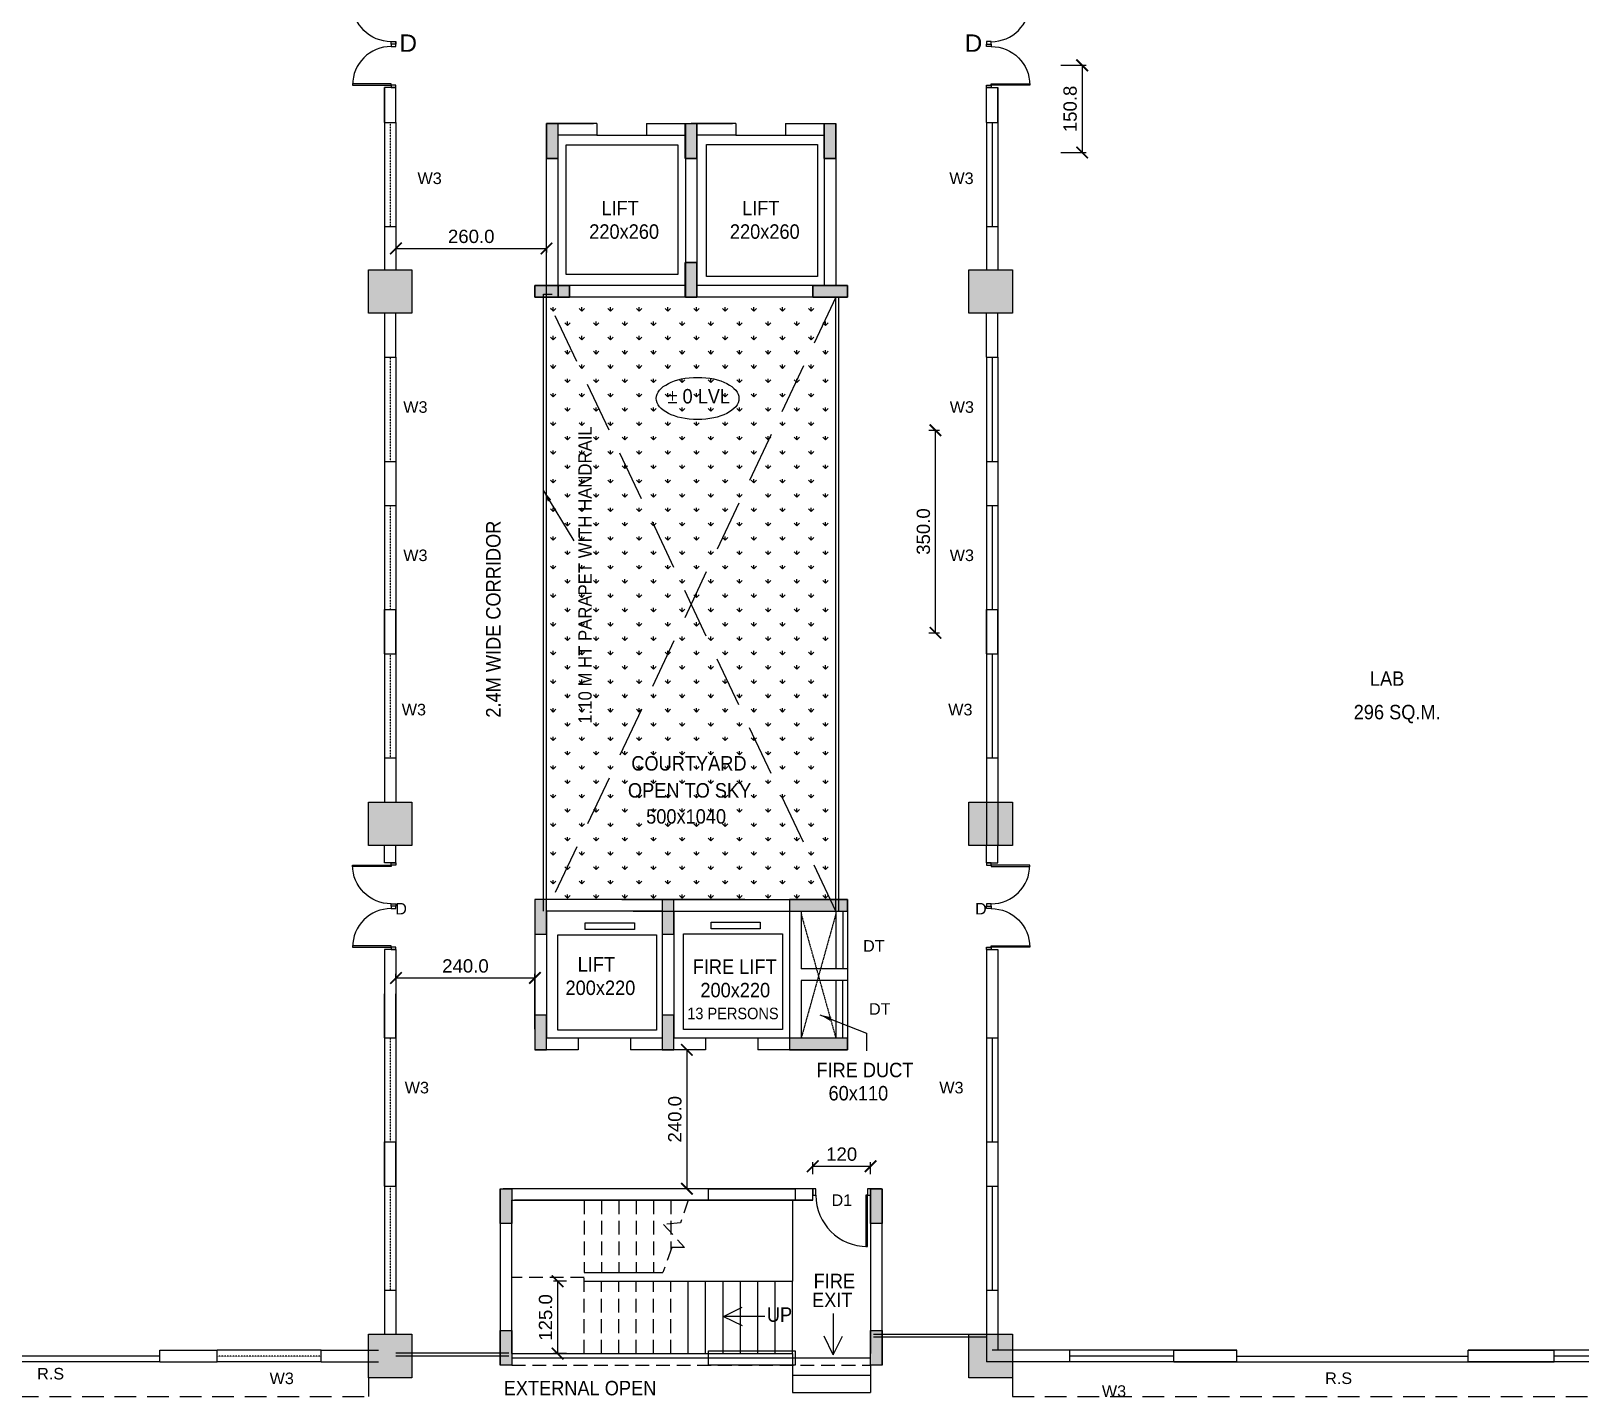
# Model space of a CAD drawing. Extents: x 53439 to 79867, y -144071 to -73305.
# Drawn here: x 58952 to 61628, y -128227 to -125866 of the extents above; entities that cross this region are included whole.
import ezdxf

# ---------------------------------------------------------------- set-up
doc = ezdxf.new("R2010")
doc.units = 0
doc.header["$LTSCALE"] = 0.1
doc.header["$MEASUREMENT"] = 0
doc.header["$PDMODE"] = 35
doc.header["$PDSIZE"] = -0.8
doc.linetypes.add('DASHED2', pattern=[0.375, 0.25, -0.125])
doc.linetypes.add('HIDDEN', pattern=[0.375, 0.25, -0.125])
doc.layers.get('0').update_dxf_attribs({"linetype": 'CONTINUOUS'})
doc.layers.get('DEFPOINTS').update_dxf_attribs({"linetype": 'CONTINUOUS'})
for name, color, linetype in [('COR_HA', 40, 'CONTINUOUS'), ('DOOR', 30, 'CONTINUOUS'), ('HAT', 253, 'CONTINUOUS'), ('LAYER4', 130, 'CONTINUOUS'), ('STAIR', 142, 'CONTINUOUS'), ('TEXT', 7, 'CONTINUOUS'), ('TEXT-3', 130, 'CONTINUOUS'), ('THIN', 4, 'CONTINUOUS'), ('THIN_HA', 253, 'CONTINUOUS'), ('WALL', 6, 'CONTINUOUS'), ('WIN', 102, 'CONTINUOUS')]:
    doc.layers.add(name, color=color, linetype=linetype)
doc.styles.add('1MM', font='arial.ttf')
doc.styles.add('DIM', font='arial.ttf', dxfattribs={"width": 0.7, "height": 1})
doc.styles.add('DUTCH', font='arial.ttf')
doc.dimstyles.new('KRI', dxfattribs={"dimtxt": 23, "dimasz": 20, "dimexe": 7, "dimexo": 0, "dimgap": 9, "dimtad": 1, "dimdec": 1, "dimzin": 1, "dimtxsty": '1MM', "dimblk": 'ARCHTICK', "dimcen": 0.5, "dimclrd": 252, "dimclre": 252, "dimclrt": 7, "dimaunit": 1, "dimadec": 8, "dimazin": 3, "dimtfac": 1, "dimtdec": 1, "dimtmove": 0, "dimatfit": 3})
pattern_1 = [(90, (-33523.066, -111229.082), (-24.7487373, 24.7487373), [6.5625, -42.934975]), (45, (-33523.066, -111229.08), (-24.748737, 24.748737), [6.5625, -28.4375]), (135, (-33523.066, -111229.08), (-24.748737, -24.748737), [6.5625, -28.4375])]

# ---------------------------------------------------------------- blocks, each defined once
blk = doc.blocks.new('COL')
at = {"layer": 'LAYER4', "linetype": 'CONTINUOUS', "ltscale": 0.1}
blk.add_hatch(color=256, dxfattribs=at).paths.add_polyline_path([(3474.816, -1756.199), (3474.816, -1755.999), (3475.416, -1755.999), (3475.416, -1756.199)])
blk.add_lwpolyline([(3474.816, -1756.199), (3474.816, -1755.999), (3475.416, -1755.999), (3475.416, -1756.199)], close=True, dxfattribs=at)
blk = doc.blocks.new('A$C764D24B9')
at = {"layer": 'DOOR'}
for points in [[(0.056, 0.111), (0.083, 0.111), (0.083, 1), (0.056, 1)], [(0, 0), (0.056, 0), (0.056, 0.111), (0, 0.111)], [(0.944, 0), (1, 0), (1, 0.111), (0.944, 0.111)]]:
    blk.add_lwpolyline(points, close=True, dxfattribs=at)
blk.add_arc((0.056, 0.111), 0.889, 0, 90, dxfattribs=at)
blk = doc.blocks.new('HHRH')
at = {"layer": 'THIN_HA', "linetype": 'CONTINUOUS', "ltscale": 0.1}
blk.add_hatch(color=2, dxfattribs=at).paths.add_polyline_path([(-6923.03, -1177.102), (-6922.28, -1177.102), (-6922.28, -1177.852), (-6923.03, -1177.852)])
at = {"layer": 'THIN_HA', "color": 2, "linetype": 'CONTINUOUS', "ltscale": 0.1}
blk.add_lwpolyline([(-6923.03, -1177.102), (-6922.28, -1177.102), (-6922.28, -1177.852), (-6923.03, -1177.852)], close=True, dxfattribs=at)
blk = doc.blocks.new('_ARCHTICK')
at = {"layer": 'WALL', "color": 0, "const_width": 0.15}
blk.add_lwpolyline([(-0.5, -0.5), (0.5, 0.5)], dxfattribs=at)
blk = doc.blocks.new('*D81')
at = {"layer": 'DEFPOINTS', "color": 0, "linetype": 'CONTINUOUS', "ltscale": 0.1}
for p in [(59876.8, -128027.4), (59861.5, -128152.4), (59876.8, -128152.4)]:
    blk.add_point(p, dxfattribs=at)
at = {"layer": 'WIN', "color": 252, "linetype": 'CONTINUOUS', "ltscale": 0.1}
for p, q in [((59876.8, -128027.4), (59854.5, -128027.4)), ((59861.5, -128027.4), (59861.5, -128152.4)), ((59876.8, -128152.4), (59854.5, -128152.4))]:
    blk.add_line(p, q, dxfattribs=at)
at = {"layer": 'WIN', "color": 252, "linetype": 'CONTINUOUS', "ltscale": 0.1, "xscale": 20, "yscale": 20, "zscale": 20}
for p, rotation in [((59861.5, -128027.4), 90), ((59861.5, -128152.4), 270)]:
    blk.add_blockref('_ARCHTICK', p, dxfattribs=dict(at, rotation=rotation))
at = {"layer": 'WIN', "color": 7, "linetype": 'CONTINUOUS', "ltscale": 0.1, "insert": (59840.8, -128089.9), "char_height": 23, "attachment_point": 5, "rotation": 90, "style": '1MM'}
blk.add_mtext('125.0', dxfattribs=at)
blk = doc.blocks.new('*D146')
at = {"layer": 'DEFPOINTS', "color": 0, "linetype": 'CONTINUOUS', "ltscale": 0.1}
for p in [(59822.3, -127503.2), (59582.3, -127506.8), (59822.3, -127515.4, 0)]:
    blk.add_point(p, dxfattribs=at)
at = {"layer": 'WALL', "color": 252, "linetype": 'CONTINUOUS', "ltscale": 0.1}
for p, q in [((59582.3, -127506.8), (59582.3, -127496.2)), ((59582.3, -127503.2), (59822.3, -127503.2)), ((59822.3, -127515.4), (59822.3, -127496.2))]:
    blk.add_line(p, q, dxfattribs=at)
at = {"layer": 'WALL', "color": 252, "linetype": 'CONTINUOUS', "ltscale": 0.1, "xscale": 20, "yscale": 20, "zscale": 20, "rotation": 180}
blk.add_blockref('_ARCHTICK', (59582.3, -127503.2), dxfattribs=at)
at = {"layer": 'WALL', "color": 252, "linetype": 'CONTINUOUS', "ltscale": 0.1, "xscale": 20, "yscale": 20, "zscale": 20}
blk.add_blockref('_ARCHTICK', (59822.3, -127503.2), dxfattribs=at)
at = {"layer": 'WALL', "color": 7, "linetype": 'CONTINUOUS', "ltscale": 0.1, "insert": (59702.3, -127482.5), "char_height": 23, "attachment_point": 5, "style": '1MM'}
blk.add_mtext('240.0', dxfattribs=at)
blk = doc.blocks.new('*D87')
at = {"layer": 'DEFPOINTS', "color": 0, "linetype": 'CONTINUOUS', "ltscale": 0.1}
for p in [(60503.1, -126556.6), (60514.4, -126556.6), (60503.1, -126906.6)]:
    blk.add_point(p, dxfattribs=at)
at = {"layer": 'HAT', "color": 252, "ltscale": 0.1}
for p, q in [((60503.1, -126556.6), (60521.4, -126556.6)), ((60514.4, -126906.6), (60514.4, -126556.6)), ((60503.1, -126906.6), (60521.4, -126906.6))]:
    blk.add_line(p, q, dxfattribs=at)
at = {"layer": 'HAT', "color": 252, "linetype": 'CONTINUOUS', "ltscale": 0.1, "xscale": 20, "yscale": 20, "zscale": 20}
for p, rotation in [((60514.4, -126556.6), 90), ((60514.4, -126906.6), 270)]:
    blk.add_blockref('_ARCHTICK', p, dxfattribs=dict(at, rotation=rotation))
at = {"layer": 'HAT', "color": 7, "linetype": 'CONTINUOUS', "ltscale": 0.1, "insert": (60493.6, -126731.6), "char_height": 23, "attachment_point": 5, "rotation": 90, "style": '1MM'}
blk.add_mtext('350.0', dxfattribs=at)
blk = doc.blocks.new('*D88')
at = {"layer": 'DEFPOINTS', "color": 0, "linetype": 'CONTINUOUS', "ltscale": 0.1}
for p in [(60730.8, -125925.8), (60730.8, -126076.6), (60767.9, -126076.6)]:
    blk.add_point(p, dxfattribs=at)
at = {"layer": 'HAT', "color": 252, "ltscale": 0.1}
for p, q in [((60730.8, -125925.8), (60774.9, -125925.8)), ((60767.9, -125925.8), (60767.9, -126076.6)), ((60730.8, -126076.6), (60774.9, -126076.6))]:
    blk.add_line(p, q, dxfattribs=at)
at = {"layer": 'HAT', "color": 252, "linetype": 'CONTINUOUS', "ltscale": 0.1, "xscale": 20, "yscale": 20, "zscale": 20}
for p, rotation in [((60767.9, -125925.8), 90), ((60767.9, -126076.6), 270)]:
    blk.add_blockref('_ARCHTICK', p, dxfattribs=dict(at, rotation=rotation))
at = {"layer": 'HAT', "color": 7, "linetype": 'CONTINUOUS', "ltscale": 0.1, "insert": (60747.1, -126001.2), "char_height": 23, "attachment_point": 5, "rotation": 90, "style": '1MM'}
blk.add_mtext('150.8', dxfattribs=at)
blk = doc.blocks.new('*D37')
at = {"layer": 'DEFPOINTS', "color": 0, "linetype": 'CONTINUOUS', "ltscale": 0.1}
for p in [(60302.3, -127842.2), (60402.3, -127828.5), (60402.3, -127842.2)]:
    blk.add_point(p, dxfattribs=at)
at = {"layer": 'HAT', "color": 252, "ltscale": 0.1}
for p, q in [((60302.3, -127842.2), (60302.3, -127821.5)), ((60402.3, -127842.2), (60402.3, -127821.5)), ((60302.3, -127828.5), (60402.3, -127828.5))]:
    blk.add_line(p, q, dxfattribs=at)
at = {"layer": 'HAT', "color": 252, "linetype": 'CONTINUOUS', "ltscale": 0.1, "xscale": 20, "yscale": 20, "zscale": 20, "rotation": 180}
blk.add_blockref('_ARCHTICK', (60302.3, -127828.5), dxfattribs=at)
at = {"layer": 'HAT', "color": 252, "linetype": 'CONTINUOUS', "ltscale": 0.1, "xscale": 20, "yscale": 20, "zscale": 20}
blk.add_blockref('_ARCHTICK', (60402.3, -127828.5), dxfattribs=at)
at = {"layer": 'HAT', "color": 7, "linetype": 'CONTINUOUS', "ltscale": 0.1, "insert": (60352.3, -127807.8), "char_height": 23, "attachment_point": 5, "style": '1MM'}
blk.add_mtext('120', dxfattribs=at)
blk = doc.blocks.new('*D93')
at = {"layer": 'DEFPOINTS', "color": 0, "linetype": 'CONTINUOUS', "ltscale": 0.1}
for p in [(59582.3, -126241.8, 0), (59842.3, -126241.8, 0), (59842.3, -126242.3)]:
    blk.add_point(p, dxfattribs=at)
at = {"layer": 'HAT', "color": 252, "ltscale": 0.1}
for p, q in [((59582.3, -126241.8), (59582.3, -126249.3)), ((59582.3, -126242.3), (59842.3, -126242.3)), ((59842.3, -126241.8), (59842.3, -126249.3))]:
    blk.add_line(p, q, dxfattribs=at)
at = {"layer": 'HAT', "color": 252, "linetype": 'CONTINUOUS', "ltscale": 0.1, "xscale": 20, "yscale": 20, "zscale": 20, "rotation": 180}
blk.add_blockref('_ARCHTICK', (59582.3, -126242.3), dxfattribs=at)
at = {"layer": 'HAT', "color": 252, "linetype": 'CONTINUOUS', "ltscale": 0.1, "xscale": 20, "yscale": 20, "zscale": 20}
blk.add_blockref('_ARCHTICK', (59842.3, -126242.3), dxfattribs=at)
at = {"layer": 'HAT', "color": 7, "linetype": 'CONTINUOUS', "ltscale": 0.1, "insert": (59712.3, -126221.6), "char_height": 23, "attachment_point": 5, "style": '1MM'}
blk.add_mtext('260.0', dxfattribs=at)
blk = doc.blocks.new('*D94')
at = {"layer": 'DEFPOINTS', "color": 0, "linetype": 'CONTINUOUS', "ltscale": 0.1}
for p in [(60090.5, -127627.4, 0), (60084.9, -127867.4), (60090.5, -127867.4)]:
    blk.add_point(p, dxfattribs=at)
at = {"layer": 'HAT', "color": 252, "ltscale": 0.1}
for p, q in [((60090.5, -127627.4), (60077.9, -127627.4)), ((60084.9, -127627.4), (60084.9, -127867.4)), ((60090.5, -127867.4), (60077.9, -127867.4))]:
    blk.add_line(p, q, dxfattribs=at)
at = {"layer": 'HAT', "color": 252, "linetype": 'CONTINUOUS', "ltscale": 0.1, "xscale": 20, "yscale": 20, "zscale": 20}
for p, rotation in [((60084.9, -127627.4), 90), ((60084.9, -127867.4), 270)]:
    blk.add_blockref('_ARCHTICK', p, dxfattribs=dict(at, rotation=rotation))
at = {"layer": 'HAT', "color": 7, "linetype": 'CONTINUOUS', "ltscale": 0.1, "insert": (60064.2, -127747.4), "char_height": 23, "attachment_point": 5, "rotation": 90, "style": '1MM'}
blk.add_mtext('240.0', dxfattribs=at)

msp = doc.modelspace()

# ---------------------------------------------------------------- hatches: boundary and pattern name
at = {"layer": 'HAT', "linetype": 'CONTINUOUS', "ltscale": 0.1}
h = msp.add_hatch(dxfattribs=at)
h.set_pattern_fill('GRASS', color=3, scale=35, style=0)
h.set_pattern_definition(pattern_1)
h.paths.add_polyline_path([(60092.31, -126857.03), (59842.31, -126326.62), (59842.31, -127367.45), (59851.74, -127367.45)])
h.paths.add_polyline_path([(59926.67, -127069.66), (59926.67, -126543.73), (59891.44, -126543.73), (59891.44, -127069.66)], flags=24)
h = msp.add_hatch(dxfattribs=at)
h.set_pattern_fill('GRASS', color=3, scale=35, style=0)
h.set_pattern_definition(pattern_1)
h.paths.add_polyline_path([(60342.31, -126326.62), (60092.31, -126857.03), (60332.89, -127367.45), (60342.31, -127367.45)])
h.paths.add_polyline_path([(60342.31, -126326.62), (60302.31, -126326.62), (59842.31, -126326.62), (60092.31, -126857.03)])
h.paths.add_polyline_path([(60045.02, -126517.04), (60165.91, -126517.04), (60165.91, -126478.75), (60045.02, -126478.75)], flags=24)
h = msp.add_hatch(dxfattribs=at)
h.set_pattern_fill('GRASS', color=3, scale=35, style=0)
h.set_pattern_definition(pattern_1)
h.paths.add_polyline_path([(60092.31, -126857.03), (59851.74, -127367.45), (60185.16, -127367.45), (60212.31, -127367.45), (60332.89, -127367.45)])
h.paths.add_polyline_path([(60008.16, -127243.25), (60159.01, -127243.25), (60159.01, -127204.95), (60008.16, -127204.95)], flags=24)
h.paths.add_polyline_path([(59982.43, -127151.62), (60194.44, -127151.62), (60194.44, -127112.82), (59982.43, -127112.82)], flags=24)
h.paths.add_polyline_path([(59976.58, -127198.33), (60202.6, -127198.33), (60202.6, -127159.53), (59976.58, -127159.53)], flags=24)
at = {"layer": 'LAYER4', "linetype": 'CONTINUOUS', "ltscale": 0.1}
for points in [[(60362.31, -127387.45), (60362.31, -127367.45), (60262.31, -127367.45), (60262.31, -127387.45)], [(60362.31, -127627.45), (60362.31, -127607.45), (60262.31, -127607.45), (60262.31, -127627.45)], [(59762.31, -127867.45), (59782.31, -127867.45), (59782.31, -127927.45), (59762.31, -127927.45)], [(59762.31, -128112.45), (59782.31, -128112.45), (59782.31, -128172.45), (59762.31, -128172.45)], [(60402.31, -128112.45), (60422.31, -128112.45), (60422.31, -128172.45), (60402.31, -128172.45)]]:
    msp.add_hatch(color=256, dxfattribs=at).paths.add_polyline_path(points)
at = {"layer": 'THIN_HA', "linetype": 'CONTINUOUS', "ltscale": 0.1}
for points in [[(59842.17, -126026.62), (59862.17, -126026.62), (59862.17, -126086.62), (59842.17, -126086.62)], [(60082.17, -126026.62), (60102.17, -126026.62), (60102.17, -126086.62), (60082.17, -126086.62)], [(60322.17, -126026.62), (60342.17, -126026.62), (60342.17, -126086.62), (60322.17, -126086.62)], [(60082.17, -126266.62), (60102.17, -126266.62), (60102.17, -126326.62), (60082.17, -126326.62)], [(59882.31, -126306.62), (59882.31, -126326.62), (59822.31, -126326.62), (59822.31, -126306.62)], [(60362.31, -126306.62), (60362.31, -126326.62), (60302.31, -126326.62), (60302.31, -126306.62)], [(59762.17, -127867.45), (59782.17, -127867.45), (59782.17, -127927.45), (59762.17, -127927.45)], [(60402.31, -127867.45), (60422.31, -127867.45), (60422.31, -127927.45), (60402.31, -127927.45)], [(59762.17, -128112.45), (59782.17, -128112.45), (59782.17, -128172.45), (59762.17, -128172.45)], [(60402.17, -128112.45), (60422.17, -128112.45), (60422.17, -128172.45), (60402.17, -128172.45)]]:
    msp.add_hatch(color=2, dxfattribs=at).paths.add_polyline_path(points)

# ---------------------------------------------------------------- linework, layer by layer
at = {"layer": 'COR_HA', "linetype": 'CONTINUOUS', "ltscale": 0.1}
for p, q in [((59929.3, -126046.62, 0), (60015.33, -126046.62, 0)), ((60169.3, -126046.62, 0), (60255.33, -126046.62, 0))]:
    msp.add_line(p, q, dxfattribs=at)
for points in [[(59876.32, -126063.05), (60069.2, -126063.05), (60069.2, -126287.35), (59876.32, -126287.35)], [(60118.67, -126062.46), (60310.85, -126062.46), (60310.85, -126291.05), (60118.67, -126291.05)]]:
    msp.add_lwpolyline(points, close=True, dxfattribs=at)
at = {"layer": 'DOOR', "linetype": 'HIDDEN', "ltscale": 1500}
for p, q in [((60572.31, -128119.12), (60542.31, -128119.12)), ((59534.81, -128194.12), (59534.81, -128226.62)), ((60647.31, -128194.12), (60647.31, -128226.62)), ((58252.31, -128226.62), (59534.81, -128226.62)), ((60647.31, -128226.62), (61932.31, -128226.62))]:
    msp.add_line(p, q, dxfattribs=at)
at = {"layer": 'HAT', "color": 5, "linetype": 'CONTINUOUS', "ltscale": 0.1, "elevation": 0}
for points in [[(59782.31, -127927.45), (59762.31, -127927.45), (59762.31, -127867.45), (59782.31, -127867.45)], [(60122.15, -127867.45), (60272.19, -127867.45), (60272.19, -127887.45), (60122.15, -127887.45)], [(59762.31, -128112.45), (59782.31, -128112.45), (59782.31, -128172.45), (59762.31, -128172.45)]]:
    msp.add_lwpolyline(points, close=True, dxfattribs=at)
at = {"layer": 'HAT', "color": 5, "linetype": 'CONTINUOUS', "ltscale": 0.1}
msp.add_lwpolyline([(60122.15, -128147.45), (60272.19, -128147.45), (60272.19, -128172.45), (60122.15, -128172.45)], close=True, dxfattribs=at)
at = {"layer": 'LAYER4', "linetype": 'CONTINUOUS', "ltscale": 0.1}
for p, q in [((59822.31, -126306.62), (59852.31, -126306.62)), ((60362.31, -126306.62, 0), (60321.63, -126306.62, 0)), ((60342.31, -126326.62, 0), (60321.63, -126326.62, 0)), ((60342.31, -127387.45), (60342.31, -126326.62)), ((60347.31, -127387.45), (60347.31, -126326.62)), ((60354.93, -127487.45), (60354.93, -127387.45, 0)), ((60353.52, -127507.45), (60353.52, -127607.45, 0)), ((60267.31, -128152.45), (60267.31, -128219.45)), ((60402.17, -128172.45), (60402.17, -128219.45)), ((60267.31, -128219.45), (60402.17, -128219.45))]:
    msp.add_line(p, q, dxfattribs=at)
at = {"layer": 'LAYER4', "color": 1, "linetype": 'HIDDEN', "ltscale": 3500}
for p, q in [((60342.31, -126326.62), (59842.31, -127387.45)), ((60342.31, -127387.45), (59842.31, -126326.62, 0))]:
    msp.add_line(p, q, dxfattribs=at)
at = {"layer": 'LAYER4', "color": 1, "linetype": 'HIDDEN', "ltscale": 35}
for p, q in [((60342.31, -127392.45, 0), (60282.31, -127607.45, 0)), ((60282.31, -127392.45, 0), (60342.31, -127607.45))]:
    msp.add_line(p, q, dxfattribs=at)
at = {"layer": 'LAYER4', "linetype": 'CONTINUOUS', "ltscale": 0.1, "elevation": 0}
for points in [[(59837.31, -127387.45), (59837.31, -126321.62), (59852.31, -126321.62)], [(59842.31, -127387.45), (59842.31, -126326.62), (59852.31, -126326.62)], [(60331.63, -126326.62), (60321.63, -126326.62)], [(60602.31, -128119.12), (60407.31, -128119.12)], [(60602.31, -128124.12), (60407.31, -128124.12)]]:
    msp.add_lwpolyline(points, dxfattribs=at)
at = {"layer": 'LAYER4', "linetype": 'CONTINUOUS', "ltscale": 0.1}
for points in [[(60362.31, -127387.45), (60362.31, -127367.45), (60262.31, -127367.45), (60262.31, -127387.45)], [(59909.44, -127407.73), (59994.14, -127407.73), (59994.14, -127419.41), (59909.44, -127419.41)], [(60127.05, -127406.51), (60211.75, -127406.51), (60211.75, -127418.18), (60127.05, -127418.18)], [(59861.67, -127428.35), (60032.5, -127428.35), (60032.5, -127593.51), (59861.67, -127593.51)], [(60079.28, -127427.13), (60250.11, -127427.13), (60250.11, -127592.29), (60079.28, -127592.29)], [(60362.31, -127627.45), (60362.31, -127607.45), (60262.31, -127607.45), (60262.31, -127627.45)]]:
    msp.add_lwpolyline(points, close=True, dxfattribs=at)
for points in [[(59762.31, -127867.45), (59782.31, -127867.45), (59782.31, -127927.45), (59762.31, -127927.45), (59762.31, -127867.45)], [(59762.31, -128112.45), (59782.31, -128112.45), (59782.31, -128172.45), (59762.31, -128172.45), (59762.31, -128112.45)], [(60402.31, -128112.45), (60422.31, -128112.45), (60422.31, -128172.45), (60402.31, -128172.45), (60402.31, -128112.45)], [(59777.17, -128151.62), (59582.31, -128151.62)], [(59777.17, -128156.62), (59582.31, -128156.62)], [(59782.31, -128152.45), (60267.31, -128152.45)], [(59782.31, -128159.45), (60402.17, -128159.45)], [(60267.31, -128189.45), (60402.17, -128189.45)]]:
    msp.add_lwpolyline(points, dxfattribs=at)
at = {"layer": 'STAIR', "linetype": 'HIDDEN', "ltscale": 950}
for p, q in [((60087.31, -127887.45), (60073.8, -127926.11)), ((60073.8, -127926.11), (60044.71, -127929.15)), ((60044.71, -127929.15), (60080.94, -127969.11)), ((60058.78, -127969.11), (60043.63, -128012.45)), ((60080.94, -127969.11), (60057.31, -127969.11)), ((59907.31, -128020.71), (59782.31, -128020.71)), ((59782.31, -128172.45), (60402.17, -128172.45))]:
    msp.add_line(p, q, dxfattribs=at)
for points in [[(59907.31, -127887.45), (59907.31, -128012.45)], [(59937.31, -127887.45), (59937.31, -128012.45)], [(59967.31, -127887.45), (59967.31, -128012.45)], [(59997.31, -127887.45), (59997.31, -128012.45)], [(60027.31, -127887.45), (60027.31, -128012.45)], [(60057.31, -127887.45), (60057.31, -127973.3)], [(59907.31, -128152.45), (59907.31, -128012.45)], [(59937.31, -128152.45), (59937.31, -128027.45)], [(59967.31, -128152.45), (59967.31, -128027.45)], [(59997.31, -128152.45), (59997.31, -128027.45)], [(60027.31, -128152.45), (60027.31, -128027.45)], [(60057.31, -128152.45), (60057.31, -128027.45)]]:
    msp.add_lwpolyline(points, dxfattribs=at)
at = {"layer": 'STAIR', "linetype": 'CONTINUOUS', "ltscale": 0.1}
for points in [[(60267.31, -127887.45), (60267.31, -128027.45)], [(59907.31, -128012.45), (60043.63, -128012.45)], [(59907.31, -128027.45), (60267.31, -128027.45)], [(60087.31, -128152.45), (60087.31, -128027.45)], [(60117.31, -128152.45), (60117.31, -128027.45)], [(60147.31, -128152.45), (60147.31, -128027.45)], [(60177.31, -128152.45), (60177.31, -128027.45)], [(60207.31, -128152.45), (60207.31, -128027.45)], [(60237.31, -128152.45), (60237.31, -128027.45)], [(60267.31, -128152.45), (60267.31, -128027.45)]]:
    msp.add_lwpolyline(points, dxfattribs=at)
at = {"layer": 'THIN', "linetype": 'CONTINUOUS', "ltscale": 0.1}
msp.add_ellipse((60103.43, -126501.58), major_axis=(71.5, 0), ratio=0.5104895, dxfattribs=at)
at = {"layer": 'THIN_HA', "color": 2, "linetype": 'CONTINUOUS', "ltscale": 0.1, "elevation": 0}
for points in [[(59842.17, -126026.62), (59862.17, -126026.62), (59862.17, -126086.62), (59842.17, -126086.62)], [(60082.17, -126026.62), (60102.17, -126026.62), (60102.17, -126086.62), (60082.17, -126086.62)], [(60322.17, -126026.62), (60342.17, -126026.62), (60342.17, -126086.62), (60322.17, -126086.62)], [(60082.17, -126266.62), (60102.17, -126266.62), (60102.17, -126326.62), (60082.17, -126326.62)], [(59882.31, -126306.62), (59882.31, -126326.62), (59822.31, -126326.62), (59822.31, -126306.62)], [(60362.31, -126306.62), (60362.31, -126326.62), (60302.31, -126326.62), (60302.31, -126306.62)], [(59762.17, -127867.45), (59782.17, -127867.45), (59782.17, -127927.45), (59762.17, -127927.45)], [(60402.31, -127867.45), (60422.31, -127867.45), (60422.31, -127927.45), (60402.31, -127927.45)], [(59762.17, -128112.45), (59782.17, -128112.45), (59782.17, -128172.45), (59762.17, -128172.45)], [(60402.17, -128112.45), (60422.17, -128112.45), (60422.17, -128172.45), (60402.17, -128172.45)]]:
    msp.add_lwpolyline(points, close=True, dxfattribs=at)
at = {"layer": 'WALL', "linetype": 'CONTINUOUS', "ltscale": 0.1}
for p, q in [((59582.31, -125884.96, 0), (59582.31, -125889.12, 0)), ((59582.31, -125889.12, 0), (59582.31, -125884.96, 0)), ((59582.31, -125889.12, 0), (59582.31, -125884.96, 0)), ((59562.31, -125964.12, 0), (59562.31, -126024.53, 0)), ((59562.31, -126024.53, 0), (59562.31, -125964.12, 0)), ((59562.31, -126024.53, 0), (59562.31, -125964.12, 0)), ((59562.31, -126024.53, 0), (59562.31, -125964.12, 0)), ((59582.31, -125964.12, 0), (59562.31, -125964.12)), ((59582.31, -126024.53, 0), (59582.31, -125964.12, 0)), ((60602.31, -126024.53, 0), (60602.31, -125964.12, 0)), ((60602.31, -126024.53, 0), (60602.31, -125964.12, 0)), ((60602.31, -125964.12, 0), (60622.31, -125964.12)), ((60622.31, -125964.12), (60622.31, -126024.53)), ((60622.31, -125964.12, 0), (60622.31, -126024.53, 0)), ((60622.31, -126024.53, 0), (60622.31, -125964.12, 0)), ((60622.31, -126024.53, 0), (60622.31, -125964.12, 0)), ((60622.31, -126024.53, 0), (60622.31, -125964.12, 0)), ((59562.31, -126024.53), (59582.31, -126024.53)), ((59929.3, -126026.62, 0), (59842.31, -126026.62, 0)), ((59842.31, -126326.62, 0), (59842.31, -126026.62, 0)), ((59842.31, -126326.62, 0), (59842.31, -126026.62, 0)), ((59862.31, -126026.62, 0), (59923.55, -126026.62, 0)), ((59862.31, -126326.62, 0), (59862.31, -126026.62, 0)), ((59929.3, -126026.62, 0), (59929.3, -126046.62, 0)), ((60015.33, -126026.62, 0), (60102.31, -126026.62, 0)), ((60015.33, -126026.62, 0), (60015.33, -126046.62, 0)), ((60169.3, -126026.62, 0), (60092.31, -126026.62, 0)), ((60102.31, -126026.62, 0), (60163.55, -126026.62, 0)), ((60169.3, -126026.62, 0), (60169.3, -126046.62, 0)), ((60255.33, -126026.62, 0), (60342.31, -126026.62, 0)), ((60255.33, -126026.62, 0), (60255.33, -126046.62, 0)), ((60342.31, -126026.62, 0), (60342.31, -126306.62, 0)), ((60602.31, -126024.53), (60602.31, -126024.53)), ((60602.31, -126024.53, 0), (60602.31, -126024.53, 0)), ((60602.31, -126024.53), (60622.31, -126024.53)), ((59862.31, -126306.62, 0), (59862.31, -126046.62, 0)), ((59929.3, -126046.62, 0), (59862.31, -126046.62)), ((60015.33, -126046.62, 0), (60082.31, -126046.62)), ((60082.31, -126046.62), (60082.31, -126306.62)), ((60102.31, -126046.62), (60102.31, -126306.62)), ((60169.3, -126046.62, 0), (60102.31, -126046.62, 0)), ((60255.33, -126046.62, 0), (60322.31, -126046.62, 0)), ((60322.31, -126046.62, 0), (60322.31, -126306.62, 0)), ((59562.31, -126204.53, 0), (59562.31, -126279.12, 0)), ((59562.31, -126204.53), (59582.31, -126204.53)), ((59582.31, -126204.53, 0), (59582.31, -126279.12, 0)), ((60602.31, -126204.53), (60602.31, -126279.12)), ((60602.31, -126204.53), (60622.31, -126204.53)), ((60622.31, -126204.53), (60622.31, -126279.12)), ((60082.31, -126306.62), (59862.31, -126306.62)), ((59862.31, -126306.62), (59862.31, -126326.62)), ((60321.63, -126306.62, 0), (60102.31, -126306.62)), ((60342.31, -126326.62, 0), (59842.31, -126326.62)), ((59562.31, -126354.12, 0), (59562.31, -126430.37, 0)), ((59582.31, -126430.37), (59582.31, -126354.12, 0)), ((60602.31, -126430.37), (60602.31, -126354.12)), ((60622.31, -126430.37), (60622.31, -126354.12)), ((59562.31, -126430.37), (59582.31, -126430.37)), ((60602.31, -126430.37), (60622.31, -126430.37)), ((59562.31, -126533.81), (59562.31, -126686.62)), ((59582.31, -126533.81), (59582.31, -126686.62)), ((60602.31, -126534.12), (60602.31, -126686.62)), ((60622.31, -126534.12), (60622.31, -126686.62)), ((59562.31, -126610.37), (59582.31, -126610.37)), ((60602.31, -126610.37), (60622.31, -126610.37)), ((59562.31, -126686.62), (59582.31, -126686.62)), ((60602.31, -126686.62, 0), (60622.31, -126686.62, 0)), ((59562.31, -126866.62), (59562.31, -126942.87)), ((59562.31, -126942.87, 0), (59562.31, -126866.62, 0)), ((59562.31, -126942.87, 0), (59562.31, -126866.62, 0)), ((59562.31, -126866.62), (59582.31, -126866.62)), ((59582.31, -126866.62), (59582.31, -126942.87)), ((59582.31, -126942.87, 0), (59582.31, -126866.62, 0)), ((59582.31, -126942.87, 0), (59582.31, -126866.62, 0)), ((60602.31, -126866.62), (60602.31, -126942.87)), ((60602.31, -126866.62, 0), (60602.31, -126942.87, 0)), ((60602.31, -126942.87, 0), (60602.31, -126866.62, 0)), ((60602.31, -126942.87, 0), (60602.31, -126866.62, 0)), ((60602.31, -126866.62, 0), (60622.31, -126866.62, 0)), ((60622.31, -126866.62), (60622.31, -126942.87)), ((60622.31, -126866.62, 0), (60622.31, -126942.87, 0)), ((60622.31, -126942.87, 0), (60622.31, -126866.62, 0)), ((60622.31, -126942.87, 0), (60622.31, -126866.62, 0)), ((59562.31, -126942.87), (59582.31, -126942.87)), ((60602.31, -126942.87, 0), (60622.31, -126942.87, 0)), ((59562.31, -127122.87), (59562.31, -127199.12)), ((59562.31, -127122.87), (59582.31, -127122.87)), ((59582.31, -127122.87), (59582.31, -127199.12)), ((60602.31, -127122.87), (60602.31, -127274.12)), ((60602.31, -127122.87, 0), (60622.31, -127122.87, 0)), ((60622.31, -127122.87), (60622.31, -127274.12)), ((59562.31, -127304.12), (59562.31, -127274.12)), ((59582.31, -127304.12), (59582.31, -127274.12)), ((60602.31, -127304.12), (60602.31, -127274.12)), ((60622.31, -127304.12), (60622.31, -127274.12)), ((59582.31, -127304.12), (59562.31, -127304.12)), ((60602.31, -127304.12), (60622.31, -127304.12)), ((59972.31, -127367.45), (60212.31, -127367.45)), ((60362.31, -127367.45), (60362.31, -127627.45)), ((59822.31, -127372.45, 0), (59822.31, -127627.45, 0)), ((59842.31, -127387.45, 0), (59842.31, -127607.45, 0)), ((59992.18, -127387.45), (60192.18, -127387.45)), ((60042.31, -127387.45, 0), (60042.31, -127607.45, 0)), ((60042.31, -127387.45, 0), (60042.31, -127607.45, 0)), ((60062.31, -127387.45, 0), (60062.31, -127607.45, 0)), ((60262.31, -127387.45, 0), (60262.31, -127607.45, 0)), ((60262.31, -127392.45, 0), (60262.31, -127607.45, 0)), ((60282.31, -127387.45, 0), (60282.31, -127487.45, 0)), ((60342.31, -127387.45), (60342.31, -127487.45)), ((60362.31, -127439.12), (60362.31, -127591.62)), ((59562.31, -127453.81), (59562.31, -127606.62)), ((59582.31, -127454.12), (59562.31, -127454.12)), ((59582.31, -127453.81), (59582.31, -127606.62)), ((60602.31, -127454.12), (60602.31, -127606.62)), ((60602.31, -127454.12), (60622.31, -127454.12)), ((60622.31, -127454.12), (60622.31, -127606.62)), ((60362.31, -127487.45), (60282.31, -127487.45)), ((59562.31, -127606.62), (59562.31, -127530.37)), ((59562.31, -127574.59, 0), (59562.31, -127530.37, 0)), ((59562.31, -127574.59, 0), (59562.31, -127530.37, 0)), ((59562.31, -127574.59, 0), (59562.31, -127530.37, 0)), ((59582.31, -127606.62), (59582.31, -127530.37)), ((59822.31, -127591.62, 0), (59822.31, -127515.37, 0)), ((60282.31, -127507.45, 0), (60282.31, -127607.45, 0)), ((60362.31, -127507.45), (60282.31, -127507.45)), ((60342.31, -127507.45), (60342.31, -127607.45)), ((59562.31, -127606.62, 0), (59582.31, -127606.62, 0)), ((60042.31, -127607.45, 0), (59842.31, -127607.45, 0)), ((59897.31, -127607.45, 0), (59897.31, -127627.45, 0)), ((59987.31, -127607.45, 0), (59987.31, -127627.45, 0)), ((60342.31, -127607.45), (60062.31, -127607.45, 0)), ((60117.31, -127607.45, 0), (60117.31, -127627.45, 0)), ((60207.31, -127607.45, 0), (60207.31, -127627.45, 0)), ((60602.31, -127606.62), (60622.31, -127606.62)), ((59897.31, -127627.45, 0), (59822.31, -127627.45, 0)), ((60117.31, -127627.45, 0), (59987.31, -127627.45, 0)), ((60262.31, -127627.45, 0), (60207.31, -127627.45, 0)), ((60362.31, -127627.45), (60207.31, -127627.45, 0)), ((59562.31, -127786.62, 0), (59562.31, -127862.87, 0)), ((59562.31, -127862.87, 0), (59562.31, -127786.62, 0)), ((59562.31, -127786.62, 0), (59582.31, -127786.62, 0)), ((59582.31, -127786.62, 0), (59582.31, -127862.87, 0)), ((59582.31, -127862.87, 0), (59582.31, -127786.62, 0)), ((60602.31, -127786.62), (60602.31, -127862.87)), ((60602.31, -127786.62), (60622.31, -127786.62)), ((60622.31, -127786.62), (60622.31, -127862.87)), ((59562.31, -127862.87), (59582.31, -127862.87)), ((59762.31, -127867.45), (59762.31, -128172.45)), ((60302.31, -127867.45), (59767.31, -127867.45)), ((60302.31, -127867.45), (59767.31, -127867.45)), ((60302.31, -127887.45, 0), (60302.31, -127867.45, 0)), ((60421.06, -127867.45), (60401.06, -127867.45)), ((60421.06, -127867.45), (60401.06, -127867.45)), ((60402.31, -127867.45), (60402.31, -128152.45)), ((60422.31, -128172.45), (60422.31, -127867.45)), ((60602.31, -127862.87), (60622.31, -127862.87)), ((59782.31, -127887.45), (60302.31, -127887.45)), ((60302.31, -127887.45), (59787.31, -127887.45)), ((59562.31, -128042.87, 0), (59562.31, -128119.12, 0)), ((59562.31, -128042.87), (59582.31, -128042.87)), ((59582.31, -128042.87, 0), (59582.31, -128119.12, 0)), ((60602.31, -128042.87), (60602.31, -128166.62)), ((60602.31, -128042.87), (60622.31, -128042.87)), ((60622.31, -128042.87), (60622.31, -128146.62, 0)), ((60148.2, -128088.1), (60180.7, -128072.1)), ((60219.7, -128088.1), (60148.2, -128088.1)), ((60148.2, -128088.1), (60180.7, -128104.1)), ((60337.85, -128083.29), (60337.85, -128154.79)), ((60337.85, -128154.79), (60321.85, -128122.29)), ((60337.85, -128154.79), (60353.85, -128122.29)), ((59174.31, -128146.62, 0), (59273.31, -128146.62, 0)), ((59174.31, -128146.62, 0), (59273.31, -128146.62, 0)), ((59174.31, -128166.62), (59174.31, -128146.62)), ((59174.31, -128166.62, 0), (59273.31, -128166.62, 0)), ((59174.31, -128166.62, 0), (59273.31, -128166.62, 0)), ((59174.31, -128166.62, 0), (59273.31, -128166.62, 0)), ((59273.31, -128166.62, 0), (59273.31, -128146.62, 0)), ((59453.31, -128146.62, 0), (59552.31, -128146.62, 0)), ((59453.31, -128146.62, 0), (59552.31, -128146.62, 0)), ((59453.31, -128166.62, 0), (59453.31, -128146.62, 0)), ((59453.31, -128166.62, 0), (59552.31, -128166.62, 0)), ((59453.31, -128166.62, 0), (59552.31, -128166.62, 0)), ((59453.31, -128166.62, 0), (59552.31, -128166.62, 0)), ((60746.31, -128166.62, 0), (60602.31, -128166.62, 0)), ((60746.31, -128146.62, 0), (60612.31, -128146.62, 0)), ((60746.31, -128166.62, 0), (60612.31, -128166.62, 0)), ((60746.31, -128166.62, 0), (60612.31, -128166.62, 0)), ((60746.31, -128146.62, 0), (60622.31, -128146.62, 0)), ((60746.31, -128166.62), (60746.31, -128146.62)), ((61034.81, -128146.62, 0), (60926.31, -128146.62, 0)), ((61034.81, -128146.62, 0), (60926.31, -128146.62, 0)), ((60926.31, -128146.62, 0), (61034.81, -128146.62, 0)), ((60926.31, -128146.62, 0), (61034.81, -128146.62, 0)), ((60926.31, -128166.62), (60926.31, -128146.62)), ((61034.81, -128166.62, 0), (60926.31, -128166.62, 0)), ((61034.81, -128166.62, 0), (60926.31, -128166.62, 0)), ((61034.81, -128166.62, 0), (60926.31, -128166.62, 0)), ((60926.31, -128166.62, 0), (61034.81, -128166.62, 0)), ((60926.31, -128166.62, 0), (61034.81, -128166.62, 0)), ((60926.31, -128166.62, 0), (61034.81, -128166.62, 0)), ((61034.81, -128166.62, 0), (61034.81, -128146.62, 0)), ((61583.31, -128146.62, 0), (61434.81, -128146.62, 0)), ((61583.31, -128146.62, 0), (61434.81, -128146.62, 0)), ((61434.81, -128146.62, 0), (61583.31, -128146.62, 0)), ((61434.81, -128146.62, 0), (61583.31, -128146.62, 0)), ((61434.81, -128166.62, 0), (61434.81, -128146.62, 0)), ((61583.31, -128166.62, 0), (61434.81, -128166.62, 0)), ((61583.31, -128166.62, 0), (61434.81, -128166.62, 0)), ((61583.31, -128166.62, 0), (61434.81, -128166.62, 0)), ((61434.81, -128166.62, 0), (61583.31, -128166.62, 0)), ((61434.81, -128166.62, 0), (61583.31, -128166.62, 0)), ((61434.81, -128166.62, 0), (61583.31, -128166.62, 0)), ((61583.31, -128166.62, 0), (61583.31, -128146.62, 0))]:
    msp.add_line(p, q, dxfattribs=at)
for points in [[(59562.31, -126024.53), (59582.31, -126024.53)], [(60602.31, -126024.53), (60622.31, -126024.53)], [(59562.31, -126204.53), (59582.31, -126204.53)], [(60602.31, -126204.53), (60614.81, -126204.53)], [(59562.31, -126430.37), (59582.31, -126430.37)], [(59562.31, -126610.37), (59582.31, -126610.37)], [(59562.31, -126686.62), (59582.31, -126686.62)], [(60602.31, -126686.62), (60622.31, -126686.62)], [(59562.31, -126866.62), (59582.31, -126866.62)], [(60602.31, -126866.62), (60622.31, -126866.62)], [(59562.31, -126942.87), (59582.31, -126942.87)], [(60602.31, -126942.87), (60622.31, -126942.87)], [(59562.31, -127122.87), (59582.31, -127122.87)], [(60602.31, -127122.87), (60622.31, -127122.87)], [(60185.16, -127367.45), (59837.31, -127367.45)], [(60208.38, -127367.45), (60362.31, -127367.45)], [(60042.31, -127387.45), (59842.31, -127387.45)], [(60185.16, -127387.45), (60342.31, -127387.45)], [(59562.31, -127606.62), (59582.31, -127606.62)], [(60602.31, -127606.62), (60622.31, -127606.62)], [(59569.81, -127786.62), (59582.31, -127786.62)], [(60602.31, -127786.62), (60622.31, -127786.62)], [(59562.31, -127862.87), (59582.31, -127862.87)], [(60602.31, -127862.87), (60622.31, -127862.87)], [(59782.31, -128152.45), (59782.31, -127887.45)], [(59562.31, -128042.87), (59582.31, -128042.87)], [(60602.31, -128042.87), (60622.31, -128042.87)], [(59174.31, -128166.62), (59174.31, -128146.62)], [(59273.31, -128166.62), (59273.31, -128146.62)], [(59453.31, -128166.62), (59453.31, -128146.62)], [(60746.31, -128166.62), (60746.31, -128146.62)], [(60926.31, -128166.62), (60926.31, -128146.62)], [(61583.31, -128166.62), (61583.31, -128146.62)]]:
    msp.add_lwpolyline(points, dxfattribs=at)
at = {"layer": 'WALL', "linetype": 'CONTINUOUS', "ltscale": 0.1, "elevation": 0}
for points in [[(60602.31, -126430.37), (60622.31, -126430.37)], [(60602.31, -126610.37), (60622.31, -126610.37)]]:
    msp.add_lwpolyline(points, dxfattribs=at)
at = {"layer": 'WIN'}
for p, q in [((59562.31, -126024.53), (59562.31, -126204.53)), ((59582.31, -126024.53), (59582.31, -126204.53)), ((60602.31, -126024.53), (60602.31, -126204.53)), ((60612.31, -126024.53), (60612.31, -126204.53)), ((60622.31, -126024.53), (60622.31, -126204.53)), ((59562.31, -126430.37), (59562.31, -126610.37)), ((59582.31, -126430.37), (59582.31, -126610.37)), ((60602.31, -126430.37), (60602.31, -126610.37)), ((60612.31, -126430.37), (60612.31, -126610.37)), ((60622.31, -126430.37), (60622.31, -126610.37)), ((59562.31, -126686.62), (59562.31, -126866.62)), ((59582.31, -126686.62), (59582.31, -126866.62)), ((60602.31, -126686.62, 0), (60602.31, -126866.62, 0)), ((60612.31, -126686.62, 0), (60612.31, -126866.62, 0)), ((60622.31, -126686.62, 0), (60622.31, -126866.62, 0)), ((59562.31, -126942.87), (59562.31, -127122.87)), ((59582.31, -126942.87), (59582.31, -127122.87)), ((60602.31, -126942.87, 0), (60602.31, -127122.87, 0)), ((60612.31, -126942.87, 0), (60612.31, -127122.87, 0)), ((60622.31, -126942.87, 0), (60622.31, -127122.87, 0)), ((59562.31, -127606.62, 0), (59562.31, -127786.62, 0)), ((59582.31, -127606.62, 0), (59582.31, -127786.62, 0)), ((60602.31, -127606.62), (60602.31, -127786.62)), ((60612.31, -127606.62), (60612.31, -127786.62)), ((60622.31, -127606.62), (60622.31, -127786.62)), ((59562.31, -127862.87), (59562.31, -128042.87)), ((59582.31, -127862.87), (59582.31, -128042.87)), ((60602.31, -127862.87), (60602.31, -128042.87)), ((60612.31, -127862.87), (60612.31, -128042.87)), ((60622.31, -127862.87), (60622.31, -128042.87)), ((59174.31, -128156.62, 0), (58786.35, -128156.62, 0)), ((59174.31, -128166.62, 0), (58786.35, -128166.62, 0)), ((59453.31, -128146.62, 0), (59273.31, -128146.62, 0)), ((59453.31, -128166.62, 0), (59273.31, -128166.62, 0)), ((60926.31, -128146.62), (60746.31, -128146.62)), ((60926.31, -128156.62), (60746.31, -128156.62)), ((60926.31, -128166.62), (60746.31, -128166.62)), ((61034.81, -128156.62, 0), (61434.81, -128156.62, 0)), ((61034.81, -128166.62, 0), (61434.81, -128166.62, 0)), ((61763.31, -128146.62, 0), (61583.31, -128146.62, 0)), ((61763.31, -128156.62, 0), (61583.31, -128156.62, 0)), ((61763.31, -128166.62, 0), (61583.31, -128166.62, 0))]:
    msp.add_line(p, q, dxfattribs=at)
at = {"layer": 'WIN', "linetype": 'DASHED2', "ltscale": 1.5}
for p, q in [((59572.31, -126024.53), (59572.31, -126204.53)), ((59572.31, -126430.37), (59572.31, -126610.37)), ((59572.31, -126686.62), (59572.31, -126866.62)), ((59572.31, -126942.87), (59572.31, -127122.87)), ((59572.31, -127606.62, 0), (59572.31, -127786.62, 0)), ((59572.31, -127862.87), (59572.31, -128042.87)), ((59174.31, -128156.62), (58994.31, -128156.62)), ((59453.31, -128156.62, 0), (59273.31, -128156.62, 0))]:
    msp.add_line(p, q, dxfattribs=at)

# ---------------------------------------------------------------- block references
at = {"layer": 'LAYER4', "linetype": 'CONTINUOUS', "extrusion": (0, 0, -1), "xscale": 100, "yscale": 100, "zscale": -100, "rotation": 270}
for p in [(115757.56, 221454.94), (115517.56, 221454.94), (115277.56, 221454.94, 0), (115517.56, 221214.94), (115777.56, 220114.11, 0), (115557.56, 220114.11, 0), (115777.56, 219914.11, 0), (115557.56, 219914.11, 0)]:
    msp.add_blockref('COL', p, dxfattribs=at)
at = {"layer": 'LAYER4', "linetype": 'CONTINUOUS', "extrusion": (0, 0, -1), "xscale": 100, "yscale": 100, "zscale": -100}
for p in [(-407363.87, 49293.26), (-407843.87, 49293.26)]:
    msp.add_blockref('COL', p, dxfattribs=at)
at = {"layer": 'THIN_HA', "color": 2, "linetype": 'CONTINUOUS', "xscale": 100, "yscale": 100, "zscale": 100}
for p in [(751837.78, -8568.87, 0), (752875.28, -8568.87, 0), (751837.78, -9488.87, 0), (752875.28, -9488.87, 0), (751837.78, -10408.87, 0), (752875.28, -10408.87, 0)]:
    msp.add_blockref('HHRH', p, dxfattribs=at)
at = {"layer": 'WALL', "linetype": 'CONTINUOUS', "ltscale": 0.1}
for p, xscale, yscale, zscale, rotation in [((59582.31, -125814.12, 0), -75.00000000116415, 75.00000000116415, 75.00000000116415, 90), ((60602.31, -125814.12, 0), 75.00000000116415, 75.00000000116415, 75.00000000116415, 270), ((59582.31, -125964.12, 0), 75.00000000116415, 75.00000000110595, 75.00000000109135, 90), ((60602.31, -125964.12, 0), -75.00000000116415, 75.00000000110595, 75.00000000109135, 270), ((59582.31, -127304.12), -75.00000000106229, 75.00000000106229, 75.00000000106229, 90), ((60602.31, -127304.12), 75.00000000106229, 75.00000000106229, 75.00000000106229, 270), ((59582.31, -127454.12), 75.00000000106229, 75.00000000106229, 75.0000000010459, 90), ((60602.31, -127454.12), -75.00000000106229, 75.00000000106229, 75.0000000010459, 270), ((60402.31, -127867.45), 100, 100, 100, 180)]:
    msp.add_blockref('A$C764D24B9', p, dxfattribs=dict(at, xscale=xscale, yscale=yscale, zscale=zscale, rotation=rotation))

# ---------------------------------------------------------------- texts
at = {"style": 'DIM'}
for s, height, p in [('D', 30, (59588.36, -125902.42, 0)), ('D', 30, (60565, -125902.42, 0)), ('W3', 20, (59619.46, -126131.04)), ('W3', 20, (60538.41, -126131.04, 0)), ('W3', 20, (59594.88, -126526.42, 0)), ('W3', 20, (60539.02, -126526.42, 0)), ('W3', 20, (59594.88, -126782.67, 0)), ('W3', 20, (60539.02, -126782.67, 0)), ('W3', 20, (59592.26, -127049.37, 0)), ('W3', 20, (60536.41, -127049.37, 0)), ('D', 20, (59581.03, -127393.47, 0)), ('D', 20, (60582.75, -127393.47, 0)), ('DT', 20, (60389.31, -127457.78)), ('DT', 20, (60399.52, -127566.74)), ('W3', 20, (59597.38, -127702.67)), ('W3', 20, (60521.02, -127702.67, 0)), ('D1', 20, (60334.84, -127897.18)), ('R.S', 20, (58962.33, -128197.13, 0)), ('W3', 20, (59363.92, -128205.17, 0)), ('R.S', 20, (61187.72, -128204.95, 0)), ('W3', 20, (60801.92, -128227.17))]:
    msp.add_text(s, height=height, dxfattribs=at).set_placement(p)
at = {"layer": 'TEXT', "style": 'DUTCH', "width": 0.9}
for s, p in [('LIFT', (59937.21, -126185.13, 0)), ('LIFT', (60180.21, -126185.13, 0)), ('220x260', (59916.21, -126225.63, 0)), ('220x260', (60159.21, -126225.63, 0)), ('%%P 0 LVL', (60051.4, -126510.23, 0)), ('LAB', (61265.04, -126998.18, 0)), ('296 SQ.M.', (61237.02, -127056.16, 0)), ('COURTYARD', (59988.9, -127144.73, 0)), ('OPEN TO SKY', (59983.04, -127191.44)), ('500x1040', (60014.54, -127236.44)), ('LIFT', (59896.21, -127492.13, 0)), ('200x220', (59875.21, -127532.63, 0)), ('FIRE DUCT', (60308.68, -127674.75, 0)), ('60x110', (60329.63, -127714.83, 0)), ('FIRE ', (60303.93, -128039.42)), ('  EXIT', (60283.64, -128072.11)), ('UP', (60223.1, -128097.49))]:
    msp.add_text(s, height=25, dxfattribs=at).set_placement(p)
for s, height, p in [('1.10 M HT PARAPET WITH HANDRAIL', 23, (59920.41, -127063.79)), ('2.4M WIDE CORRIDOR', 25, (59762.91, -127053.29))]:
    msp.add_text(s, height=height, rotation=90, dxfattribs=at).set_placement(p)
at = {"layer": 'TEXT', "color": 1, "style": 'DUTCH', "width": 0.9}
for s, height, p in [('FIRE LIFT', 25, (60094.99, -127496.13, 0)), ('200x220', 25, (60108.21, -127536.63, 0)), ('13 PERSONS', 20, (60085.53, -127574.51, -10.81))]:
    msp.add_text(s, height=height, dxfattribs=at).set_placement(p)
at = {"layer": 'TEXT-3', "color": 1, "style": 'DUTCH', "width": 0.9}
msp.add_text('EXTERNAL OPEN', height=25, dxfattribs=at).set_placement((59768.38, -128224.52, 0))

# ---------------------------------------------------------------- dimensions: what is measured, and where the dimension line sits
at = {"layer": 'HAT', "color": 5, "linetype": 'CONTINUOUS', "ltscale": 0.1}
for base, p1, p2, picture, middle in [((60767.89, -126076.62), (60730.77, -125925.78), (60730.77, -126076.62), '*D88', (60747.15, -126001.2)), ((60514.38, -126556.62), (60503.11, -126906.62), (60503.11, -126556.62), '*D87', (60493.63, -126731.62))]:
    dim = msp.add_linear_dim(base=base, p1=p1, p2=p2, angle=90, dimstyle='KRI', override={"dimfxl": 0}, dxfattribs=at)
    dim.commit()
    dim.dimension.update_dxf_attribs({"geometry": picture, "text_midpoint": middle})
at = {"layer": 'HAT', "linetype": 'CONTINUOUS', "ltscale": 0.1}
dim = msp.add_linear_dim(base=(59842.31, -126242.31), p1=(59582.31, -126241.82, 0), p2=(59842.31, -126241.82, 0), dimstyle='KRI', override={"dimfxl": 0}, dxfattribs=at)
dim.commit()
dim.dimension.update_dxf_attribs({"geometry": '*D93', "text_midpoint": (59712.31, -126221.57)})
dim = msp.add_linear_dim(base=(60084.94, -127867.45), p1=(60090.51, -127627.45, 0), p2=(60090.51, -127867.45), angle=90, dimstyle='KRI', override={"dimfxl": 0}, dxfattribs=at)
dim.commit()
dim.dimension.update_dxf_attribs({"geometry": '*D94', "text_midpoint": (60064.2, -127747.45)})
dim = msp.add_linear_dim(base=(60402.31, -127828.51), p1=(60302.31, -127842.21), p2=(60402.31, -127842.21), text='120', dimstyle='KRI', override={"dimfxl": 0}, dxfattribs=at)
dim.commit()
dim.dimension.update_dxf_attribs({"geometry": '*D37', "text_midpoint": (60352.31, -127807.77)})
at = {"layer": 'WALL', "linetype": 'CONTINUOUS', "ltscale": 0.1}
dim = msp.add_linear_dim(base=(59822.31, -127503.22), p1=(59582.31, -127506.84), p2=(59822.31, -127515.37, 0), dimstyle='KRI', dxfattribs=at)
dim.commit()
dim.dimension.update_dxf_attribs({"geometry": '*D146', "text_midpoint": (59702.31, -127482.48)})
at = {"layer": 'WIN', "linetype": 'CONTINUOUS', "ltscale": 0.1}
dim = msp.add_linear_dim(base=(59861.53, -128152.45), p1=(59876.81, -128027.45), p2=(59876.81, -128152.45), angle=90, dimstyle='KRI', dxfattribs=at)
dim.commit()
dim.dimension.update_dxf_attribs({"geometry": '*D81', "text_midpoint": (59840.78, -128089.95)})

# ---------------------------------------------------------------- leaders
at = {"layer": 'HAT', "color": 5, "linetype": 'CONTINUOUS', "ltscale": 0.1}
msp.add_leader([(60314.82, -127566.82), (60395.09, -127598.8), (60395.09, -127629.26)], dimstyle='KRI', override={"dimgap": 9, "dimtad": 0, "dimfxl": 0}, dxfattribs=at)
at = {"layer": 'WIN', "linetype": 'CONTINUOUS', "ltscale": 0.1}
msp.add_leader([(59837.31, -126661.08, 0), (59889.43, -126747.58, 0)], dimstyle='KRI', override={"dimgap": 9, "dimtad": 0}, dxfattribs=at)

doc.saveas('drawing.dxf')
